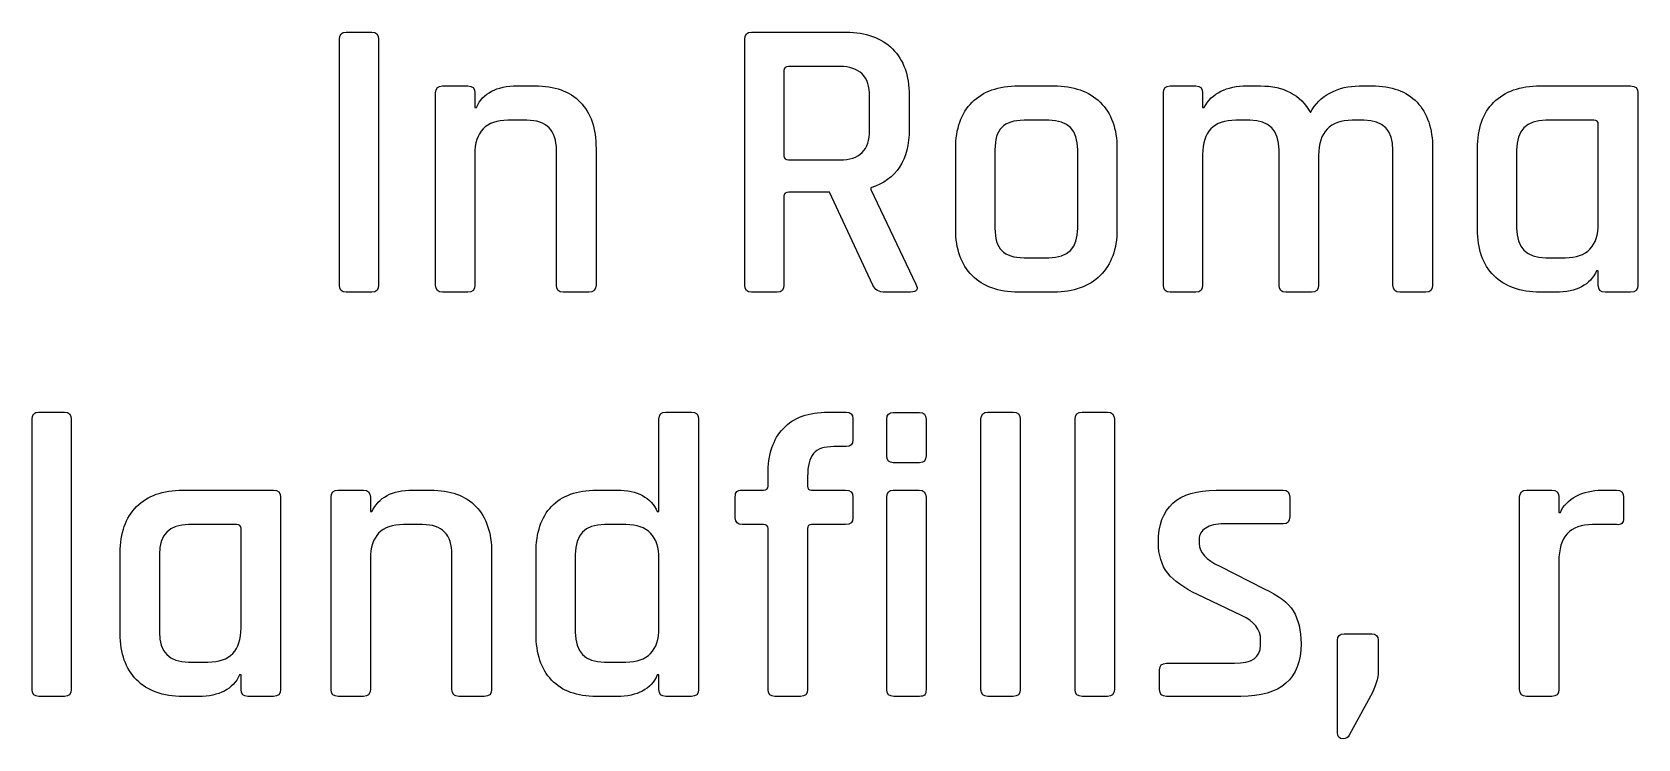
# Model space of a CAD drawing. Extents: x 23 to 195, y 64 to 143.
# Drawn here: x 22.83 to 41.05, y 63.98 to 72 of the extents above; entities that cross this region are included whole.
import ezdxf

# ---------------------------------------------------------------- set-up
doc = ezdxf.new("R2010")
doc.units = 0
doc.layers.add('Layer_1', color=7, linetype='CONTINUOUS')

msp = doc.modelspace()

# ---------------------------------------------------------------- linework, layer by layer
at = {"layer": 'Layer_1', "color": 7}
for points in [[(26.39133, 71.998), (26.680255, 71.998)], [(30.991235, 71.99793), (32.064385, 71.99793)], [(26.313367, 69.127095), (26.313367, 71.920036)], [(26.758219, 71.920036), (26.758219, 69.127095)], [(30.913271, 69.127024), (30.913271, 71.919966)], [(31.358124, 71.562249), (31.358124, 70.59458)], [(31.991007, 71.60811), (31.408571, 71.60811)], [(27.404861, 69.127059), (27.404861, 71.310048)], [(27.482825, 71.388012), (27.77175, 71.388012)], [(27.849714, 71.310048), (27.849714, 71.144948), (27.868058, 71.144948)], [(28.331255, 71.388012), (28.533044, 71.388012)], [(32.33038, 70.883505), (32.33038, 71.268738)], [(32.779818, 71.282496), (32.779818, 70.897263)], [(34.018104, 71.387977), (34.421682, 71.387977)], [(35.664306, 69.127059), (35.664306, 71.310048)], [(35.74227, 71.388012), (36.031195, 71.388012)], [(36.109159, 71.310048), (36.109159, 71.144948), (36.127503, 71.144948)], [(36.613631, 71.388012), (36.764973, 71.388012)], [(37.883984, 71.388012), (38.030739, 71.388012)], [(39.938667, 71.387977), (40.965956, 71.387977)], [(41.048506, 71.310013), (41.048506, 69.127024)], [(28.441322, 70.998193), (28.225775, 70.998193)], [(34.362062, 70.998158), (34.082309, 70.998158)], [(36.645734, 70.998193), (36.48522, 70.998193)], [(37.939017, 70.998193), (37.80602, 70.998193)], [(40.54862, 70.998158), (40.002873, 70.998158)], [(40.599067, 69.828699), (40.599067, 70.952296)], [(27.849714, 70.608373), (27.849714, 69.127059)], [(28.776108, 69.127059), (28.776108, 70.658821)], [(29.225547, 70.677165), (29.225547, 69.127059)], [(31.408571, 70.548719), (31.991007, 70.548719)], [(33.307257, 69.759908), (33.307257, 70.67713)], [(33.752109, 70.663371), (33.752109, 69.773666)], [(34.692262, 69.773666), (34.692262, 70.663371)], [(35.137115, 70.67713), (35.137115, 69.759908)], [(36.109159, 70.608373), (36.109159, 69.127059)], [(36.975934, 69.127059), (36.975934, 70.658821)], [(37.425373, 70.599201), (37.425373, 69.127059)], [(38.269217, 69.127059), (38.269217, 70.658821)], [(38.718656, 70.677165), (38.718656, 69.127059)], [(39.22782, 69.759908), (39.22782, 70.67713)], [(39.672673, 70.658785), (39.672673, 69.778252)], [(32.367068, 69.127024), (31.876355, 70.18183), (31.413157, 70.18183)], [(32.344138, 70.232277), (32.344138, 70.213933), (32.853196, 69.140783)], [(31.358124, 70.135969), (31.358124, 69.127024)], [(34.082309, 69.43888), (34.362062, 69.43888)], [(40.002873, 69.43888), (40.223006, 69.43888)], [(40.599067, 69.127024), (40.599067, 69.292124), (40.580723, 69.292124)], [(26.680255, 69.049131), (26.39133, 69.049131)], [(27.77175, 69.049096), (27.482825, 69.049096)], [(29.142997, 69.049096), (28.854072, 69.049096)], [(31.28016, 69.04906), (30.991235, 69.04906)], [(32.793577, 69.04906), (32.509238, 69.04906)], [(34.421682, 69.04906), (34.018104, 69.04906)], [(36.031195, 69.049096), (35.74227, 69.049096)], [(37.342823, 69.049096), (37.053898, 69.049096)], [(38.640692, 69.049096), (38.347181, 69.049096)], [(40.117526, 69.04906), (39.938667, 69.04906)], [(40.965956, 69.04906), (40.677031, 69.04906)], [(22.825841, 64.540948), (22.825841, 67.609057)], [(22.903805, 67.687021), (23.19273, 67.687021)], [(23.270693, 67.609057), (23.270693, 64.540948)], [(29.920555, 66.558802), (29.938899, 66.558802), (29.938899, 67.609021)], [(30.016863, 67.686985), (30.310374, 67.686985)], [(30.388338, 67.609021), (30.388338, 64.540913)], [(31.860338, 67.68695), (32.062127, 67.68695)], [(32.140091, 67.613572), (32.140091, 67.375094)], [(32.525325, 67.191791), (32.525325, 67.609127)], [(32.598702, 67.682505), (32.8968, 67.682505)], [(32.970177, 67.609127), (32.970177, 67.191791)], [(33.593818, 64.540948), (33.593818, 67.609057)], [(33.671782, 67.687021), (33.960707, 67.687021)], [(34.038671, 67.609057), (34.038671, 64.540948)], [(34.662311, 64.540948), (34.662311, 67.609057)], [(34.740275, 67.687021), (35.0292, 67.687021)], [(35.107164, 67.609057), (35.107164, 64.540948)], [(32.062127, 67.297131), (31.924544, 67.297131)], [(32.8968, 67.113827), (32.598702, 67.113827)], [(31.177008, 66.847692), (31.177008, 66.980689)], [(31.626447, 66.957758), (31.626447, 66.847692)], [(24.536495, 66.801866), (25.563784, 66.801866)], [(25.646334, 66.723902), (25.646334, 64.540913)], [(26.219422, 64.540948), (26.219422, 66.723937)], [(26.297386, 66.801901), (26.586311, 66.801901)], [(26.664275, 66.723937), (26.664275, 66.558837), (26.682619, 66.558837)], [(27.145816, 66.801901), (27.347605, 66.801901)], [(29.228052, 66.801866), (29.461943, 66.801866)], [(30.805533, 66.489975), (30.805533, 66.728453)], [(30.883497, 66.801831), (31.126561, 66.801831)], [(31.672308, 66.801831), (32.057541, 66.801831)], [(32.140091, 66.728453), (32.140091, 66.489975)], [(32.525325, 64.541019), (32.525325, 66.724008)], [(32.598702, 66.801972), (32.892213, 66.801972)], [(32.970177, 66.724008), (32.970177, 64.541019)], [(36.262864, 66.801901), (37.024158, 66.801901)], [(37.097536, 66.723937), (37.097536, 66.499218)], [(39.706787, 64.540948), (39.706787, 66.723937)], [(39.78475, 66.801901), (40.073675, 66.801901)], [(40.151639, 66.723937), (40.151639, 66.549665), (40.169984, 66.549665)], [(40.637767, 66.801901), (40.807453, 66.801901)], [(40.885417, 66.723937), (40.885417, 66.485459)], [(25.146448, 66.412046), (24.600701, 66.412046)], [(25.196895, 65.242588), (25.196895, 66.366185)], [(27.255883, 66.412082), (27.040336, 66.412082)], [(29.562838, 66.412046), (29.319774, 66.412046)], [(31.126561, 66.412011), (30.883497, 66.412011)], [(31.177008, 64.540878), (31.177008, 66.36615)], [(31.626447, 66.36615), (31.626447, 64.540878)], [(32.057541, 66.412011), (31.672308, 66.412011)], [(37.024158, 66.421254), (36.354586, 66.421254)], [(40.807453, 66.412082), (40.532287, 66.412082)], [(36.070247, 66.246982), (36.070247, 66.196534)], [(23.825648, 65.173796), (23.825648, 66.091019)], [(24.270501, 66.072674), (24.270501, 65.192141)], [(26.664275, 66.022262), (26.664275, 64.540948)], [(27.590669, 64.540948), (27.590669, 66.072709)], [(28.040108, 66.091054), (28.040108, 64.540948)], [(28.544721, 65.173796), (28.544721, 66.091019)], [(28.989574, 66.072674), (28.989574, 65.192141)], [(29.938899, 65.242588), (29.938899, 66.022227)], [(40.151639, 65.994746), (40.151639, 64.540948)], [(36.304139, 65.939712), (36.808611, 65.68289)], [(36.551789, 65.380207), (36.051903, 65.618684)], [(36.767336, 65.045421), (36.767336, 65.100454)], [(37.638697, 64.054856), (37.638697, 65.100489)], [(37.716661, 65.173867), (38.028517, 65.173867)], [(38.101895, 65.100489), (38.101895, 64.742773)], [(24.600701, 64.852769), (24.820834, 64.852769)], [(25.196895, 64.540913), (25.196895, 64.706013), (25.178551, 64.706013)], [(29.319774, 64.852769), (29.562838, 64.852769)], [(29.938899, 64.540913), (29.938899, 64.706013), (29.920555, 64.706013)], [(35.620808, 64.540948), (35.620808, 64.765668)], [(35.698772, 64.839046), (36.469239, 64.839046)], [(23.19273, 64.462984), (22.903805, 64.462984)], [(24.715354, 64.462949), (24.536495, 64.462949)], [(25.563784, 64.462949), (25.274859, 64.462949)], [(26.586311, 64.462984), (26.297386, 64.462984)], [(27.957558, 64.462984), (27.668633, 64.462984)], [(29.461943, 64.462949), (29.228052, 64.462949)], [(30.310374, 64.462949), (30.016863, 64.462949)], [(31.543897, 64.462914), (31.254972, 64.462914)], [(32.8968, 64.463055), (32.603288, 64.463055)], [(33.960707, 64.462984), (33.671782, 64.462984)], [(35.0292, 64.462984), (34.740275, 64.462984)], [(36.542617, 64.462984), (35.698772, 64.462984)], [(38.014758, 64.467606), (37.771695, 64.022753)], [(40.073675, 64.462984), (39.78475, 64.462984)]]:
    msp.add_lwpolyline(points, dxfattribs=at)
for points in [[(26.313367, 71.920036), (26.313367, 71.971895), (26.339472, 71.998), (26.39133, 71.998)], [(26.680255, 71.998), (26.732114, 71.998), (26.758219, 71.971895), (26.758219, 71.920036)], [(30.913271, 71.919966), (30.913271, 71.971824), (30.939024, 71.99793), (30.991235, 71.99793)], [(32.064385, 71.99793), (32.287693, 71.99793), (32.462671, 71.93443), (32.589671, 71.80743)], [(32.589671, 71.80743), (32.716318, 71.680783), (32.779818, 71.505452), (32.779818, 71.282496)], [(31.408571, 71.60811), (31.374705, 71.60811), (31.358124, 71.592588), (31.358124, 71.562249)], [(32.33038, 71.268738), (32.33038, 71.494869), (32.217138, 71.60811), (31.991007, 71.60811)], [(27.404861, 71.310048), (27.404861, 71.361907), (27.430967, 71.388012), (27.482825, 71.388012)], [(27.77175, 71.388012), (27.823608, 71.388012), (27.849714, 71.361907), (27.849714, 71.310048)], [(27.868058, 71.144948), (27.941436, 71.306873), (28.0956, 71.388012), (28.331255, 71.388012)], [(28.533044, 71.388012), (28.756353, 71.388012), (28.92745, 71.326982), (29.046689, 71.204568)], [(33.492818, 71.202416), (33.616643, 71.326241), (33.79162, 71.387977), (34.018104, 71.387977)], [(34.421682, 71.387977), (34.644637, 71.387977), (34.819615, 71.326241), (34.946615, 71.202416)], [(35.664306, 71.310048), (35.664306, 71.361907), (35.690412, 71.388012), (35.74227, 71.388012)], [(36.031195, 71.388012), (36.083053, 71.388012), (36.109159, 71.361907), (36.109159, 71.310048)], [(36.127503, 71.144948), (36.21605, 71.306873), (36.378328, 71.388012), (36.613631, 71.388012)], [(36.764973, 71.388012), (37.030967, 71.388012), (37.220762, 71.287118), (37.33365, 71.085329)], [(37.33365, 71.085329), (37.382687, 71.183048), (37.457475, 71.25819), (37.55837, 71.310048)], [(37.55837, 71.310048), (37.659264, 71.361907), (37.76792, 71.388012), (37.883984, 71.388012)], [(38.030739, 71.388012), (38.254048, 71.388012), (38.424439, 71.326276), (38.542267, 71.202451)], [(39.413381, 71.202416), (39.537206, 71.326241), (39.712184, 71.387977), (39.938667, 71.387977)], [(40.965956, 71.387977), (41.02099, 71.387977), (41.048506, 71.361871), (41.048506, 71.310013)], [(29.046689, 71.204568), (29.165928, 71.082154), (29.225547, 70.906471), (29.225547, 70.677165)], [(33.307257, 70.67713), (33.307257, 70.90326), (33.368993, 71.078238), (33.492818, 71.202416)], [(34.946615, 71.202416), (35.073615, 71.078238), (35.137115, 70.90326), (35.137115, 70.67713)], [(38.542267, 71.202451), (38.659742, 71.078273), (38.718656, 70.903296), (38.718656, 70.677165)], [(39.22782, 70.67713), (39.22782, 70.90326), (39.289556, 71.078238), (39.413381, 71.202416)], [(28.225775, 70.998193), (27.97495, 70.998193), (27.849714, 70.868371), (27.849714, 70.608373)], [(28.776108, 70.658821), (28.776108, 70.884951), (28.66463, 70.998193), (28.441322, 70.998193)], [(32.779818, 70.897263), (32.779818, 70.545544), (32.634474, 70.323999), (32.344138, 70.232277)], [(33.830073, 70.917724), (33.777862, 70.864455), (33.752109, 70.779435), (33.752109, 70.663371)], [(34.082309, 70.998158), (33.965893, 70.998158), (33.881932, 70.971346), (33.830073, 70.917724)], [(34.692262, 70.663371), (34.692262, 70.88668), (34.582195, 70.998158), (34.362062, 70.998158)], [(36.48522, 70.998193), (36.234395, 70.998193), (36.109159, 70.868371), (36.109159, 70.608373)], [(36.975934, 70.658821), (36.975934, 70.884951), (36.865867, 70.998193), (36.645734, 70.998193)], [(37.80602, 70.998193), (37.552373, 70.998193), (37.425373, 70.865196), (37.425373, 70.599201)], [(38.269217, 70.658821), (38.269217, 70.884951), (38.15915, 70.998193), (37.939017, 70.998193)], [(40.002873, 70.998158), (39.78274, 70.998158), (39.672673, 70.884916), (39.672673, 70.658785)], [(40.599067, 70.952296), (40.599067, 70.982635), (40.582134, 70.998158), (40.54862, 70.998158)], [(31.991007, 70.548719), (32.217138, 70.548719), (32.33038, 70.660196), (32.33038, 70.883505)], [(31.358124, 70.59458), (31.358124, 70.563888), (31.374705, 70.548719), (31.408571, 70.548719)], [(31.413157, 70.18183), (31.376468, 70.18183), (31.358124, 70.16666), (31.358124, 70.135969)], [(40.223006, 69.43888), (40.473831, 69.43888), (40.599067, 69.568702), (40.599067, 69.828699)], [(33.492818, 69.237091), (33.368993, 69.362327), (33.307257, 69.536599), (33.307257, 69.759908)], [(33.752109, 69.773666), (33.752109, 69.657602), (33.777862, 69.572583), (33.830073, 69.519313)], [(34.362062, 69.43888), (34.582195, 69.43888), (34.692262, 69.550358), (34.692262, 69.773666)], [(35.137115, 69.759908), (35.137115, 69.536599), (35.073615, 69.362327), (34.946615, 69.237091)], [(39.413381, 69.237091), (39.289556, 69.362327), (39.22782, 69.536599), (39.22782, 69.759908)], [(39.672673, 69.778252), (39.672673, 69.551769), (39.78274, 69.43888), (40.002873, 69.43888)], [(33.830073, 69.519313), (33.881932, 69.465691), (33.965893, 69.43888), (34.082309, 69.43888)], [(40.580723, 69.292124), (40.507345, 69.130199), (40.352828, 69.04906), (40.117526, 69.04906)], [(26.39133, 69.049131), (26.339472, 69.049131), (26.313367, 69.075236), (26.313367, 69.127095)], [(26.758219, 69.127095), (26.758219, 69.075236), (26.732114, 69.049131), (26.680255, 69.049131)], [(27.482825, 69.049096), (27.430967, 69.049096), (27.404861, 69.075201), (27.404861, 69.127059)], [(27.849714, 69.127059), (27.849714, 69.075201), (27.823608, 69.049096), (27.77175, 69.049096)], [(28.854072, 69.049096), (28.801861, 69.049096), (28.776108, 69.075201), (28.776108, 69.127059)], [(29.225547, 69.127059), (29.225547, 69.075201), (29.19803, 69.049096), (29.142997, 69.049096)], [(30.991235, 69.04906), (30.939024, 69.04906), (30.913271, 69.075166), (30.913271, 69.127024)], [(31.358124, 69.127024), (31.358124, 69.075166), (31.332018, 69.04906), (31.28016, 69.04906)], [(32.509238, 69.04906), (32.43586, 69.04906), (32.388235, 69.075166), (32.367068, 69.127024)], [(32.853196, 69.140783), (32.88671, 69.079399), (32.866955, 69.04906), (32.793577, 69.04906)], [(34.018104, 69.04906), (33.79162, 69.04906), (33.616643, 69.111855), (33.492818, 69.237091)], [(34.946615, 69.237091), (34.819615, 69.111855), (34.644637, 69.04906), (34.421682, 69.04906)], [(35.74227, 69.049096), (35.690412, 69.049096), (35.664306, 69.075201), (35.664306, 69.127059)], [(36.109159, 69.127059), (36.109159, 69.075201), (36.083053, 69.049096), (36.031195, 69.049096)], [(37.053898, 69.049096), (37.001687, 69.049096), (36.975934, 69.075201), (36.975934, 69.127059)], [(37.425373, 69.127059), (37.425373, 69.075201), (37.397856, 69.049096), (37.342823, 69.049096)], [(38.347181, 69.049096), (38.29497, 69.049096), (38.269217, 69.075201), (38.269217, 69.127059)], [(38.718656, 69.127059), (38.718656, 69.075201), (38.69255, 69.049096), (38.640692, 69.049096)], [(39.938667, 69.04906), (39.712184, 69.04906), (39.537206, 69.111855), (39.413381, 69.237091)], [(40.677031, 69.04906), (40.62482, 69.04906), (40.599067, 69.075166), (40.599067, 69.127024)], [(41.048506, 69.127024), (41.048506, 69.075166), (41.02099, 69.04906), (40.965956, 69.04906)], [(22.825841, 67.609057), (22.825841, 67.660915), (22.851946, 67.687021), (22.903805, 67.687021)], [(23.19273, 67.687021), (23.244588, 67.687021), (23.270693, 67.660915), (23.270693, 67.609057)], [(29.938899, 67.609021), (29.938899, 67.66088), (29.964652, 67.686985), (30.016863, 67.686985)], [(30.310374, 67.686985), (30.362232, 67.686985), (30.388338, 67.66088), (30.388338, 67.609021)], [(31.35128, 67.503506), (31.467344, 67.625567), (31.63703, 67.68695), (31.860338, 67.68695)], [(32.062127, 67.68695), (32.113986, 67.68695), (32.140091, 67.662256), (32.140091, 67.613572)], [(32.525325, 67.609127), (32.525325, 67.657811), (32.549666, 67.682505), (32.598702, 67.682505)], [(32.8968, 67.682505), (32.945836, 67.682505), (32.970177, 67.657811), (32.970177, 67.609127)], [(33.593818, 67.609057), (33.593818, 67.660915), (33.619923, 67.687021), (33.671782, 67.687021)], [(33.960707, 67.687021), (34.012565, 67.687021), (34.038671, 67.660915), (34.038671, 67.609057)], [(34.662311, 67.609057), (34.662311, 67.660915), (34.688417, 67.687021), (34.740275, 67.687021)], [(35.0292, 67.687021), (35.081058, 67.687021), (35.107164, 67.660915), (35.107164, 67.609057)], [(31.177008, 66.980689), (31.177008, 67.206819), (31.235216, 67.381444), (31.35128, 67.503506)], [(31.924544, 67.297131), (31.814477, 67.297131), (31.737219, 67.270319), (31.693122, 67.21705)], [(32.140091, 67.375094), (32.140091, 67.323236), (32.113986, 67.297131), (32.062127, 67.297131)], [(31.693122, 67.21705), (31.648672, 67.163428), (31.626447, 67.076997), (31.626447, 66.957758)], [(32.598702, 67.113827), (32.549666, 67.113827), (32.525325, 67.13958), (32.525325, 67.191791)], [(32.970177, 67.191791), (32.970177, 67.13958), (32.945836, 67.113827), (32.8968, 67.113827)], [(24.011209, 66.616305), (24.135034, 66.74013), (24.310012, 66.801866), (24.536495, 66.801866)], [(25.563784, 66.801866), (25.618818, 66.801866), (25.646334, 66.77576), (25.646334, 66.723902)], [(26.219422, 66.723937), (26.219422, 66.775796), (26.245527, 66.801901), (26.297386, 66.801901)], [(26.586311, 66.801901), (26.638169, 66.801901), (26.664275, 66.775796), (26.664275, 66.723937)], [(26.682619, 66.558837), (26.755997, 66.720762), (26.910161, 66.801901), (27.145816, 66.801901)], [(27.347605, 66.801901), (27.570913, 66.801901), (27.742011, 66.740871), (27.86125, 66.618457)], [(28.72111, 66.618421), (28.838938, 66.740835), (29.007918, 66.801866), (29.228052, 66.801866)], [(29.461943, 66.801866), (29.697246, 66.801866), (29.850352, 66.720727), (29.920555, 66.558802)], [(30.805533, 66.728453), (30.805533, 66.755969), (30.810825, 66.775019), (30.821761, 66.785956)], [(30.821761, 66.785956), (30.832344, 66.796539), (30.852805, 66.801831), (30.883497, 66.801831)], [(31.126561, 66.801831), (31.160075, 66.801831), (31.177008, 66.817), (31.177008, 66.847692)], [(31.626447, 66.847692), (31.626447, 66.817), (31.641969, 66.801831), (31.672308, 66.801831)], [(32.057541, 66.801831), (32.112575, 66.801831), (32.140091, 66.777489), (32.140091, 66.728453)], [(32.525325, 66.724008), (32.525325, 66.775866), (32.549666, 66.801972), (32.598702, 66.801972)], [(32.892213, 66.801972), (32.944072, 66.801972), (32.970177, 66.775866), (32.970177, 66.724008)], [(35.60705, 66.210293), (35.60705, 66.604698), (35.82542, 66.801901), (36.262864, 66.801901)], [(37.024158, 66.801901), (37.072842, 66.801901), (37.097536, 66.775796), (37.097536, 66.723937)], [(39.706787, 66.723937), (39.706787, 66.775796), (39.732892, 66.801901), (39.78475, 66.801901)], [(40.073675, 66.801901), (40.125534, 66.801901), (40.151639, 66.775796), (40.151639, 66.723937)], [(40.169984, 66.549665), (40.200675, 66.625865), (40.259589, 66.687248), (40.346373, 66.733109)], [(40.346373, 66.733109), (40.433862, 66.778971), (40.530523, 66.801901), (40.637767, 66.801901)], [(40.807453, 66.801901), (40.859664, 66.801901), (40.885417, 66.775796), (40.885417, 66.723937)], [(23.825648, 66.091019), (23.825648, 66.317149), (23.887384, 66.492127), (24.011209, 66.616305)], [(27.86125, 66.618457), (27.980488, 66.496043), (28.040108, 66.320359), (28.040108, 66.091054)], [(28.544721, 66.091019), (28.544721, 66.320324), (28.603635, 66.496008), (28.72111, 66.618421)], [(24.600701, 66.412046), (24.380568, 66.412046), (24.270501, 66.298805), (24.270501, 66.072674)], [(25.196895, 66.366185), (25.196895, 66.396524), (25.179962, 66.412046), (25.146448, 66.412046)], [(27.040336, 66.412082), (26.789511, 66.412082), (26.664275, 66.282259), (26.664275, 66.022262)], [(27.590669, 66.072709), (27.590669, 66.29884), (27.479191, 66.412082), (27.255883, 66.412082)], [(29.319774, 66.412046), (29.099641, 66.412046), (28.989574, 66.298805), (28.989574, 66.072674)], [(29.938899, 66.022227), (29.938899, 66.282224), (29.813663, 66.412046), (29.562838, 66.412046)], [(30.883497, 66.412011), (30.831638, 66.412011), (30.805533, 66.438117), (30.805533, 66.489975)], [(31.177008, 66.36615), (31.177008, 66.396842), (31.160075, 66.412011), (31.126561, 66.412011)], [(31.672308, 66.412011), (31.641969, 66.412011), (31.626447, 66.396842), (31.626447, 66.36615)], [(32.140091, 66.489975), (32.140091, 66.438117), (32.112575, 66.412011), (32.057541, 66.412011)], [(36.143625, 66.373276), (36.094589, 66.341173), (36.070247, 66.29884), (36.070247, 66.246982)], [(36.354586, 66.421254), (36.262864, 66.421254), (36.192308, 66.405026), (36.143625, 66.373276)], [(37.097536, 66.499218), (37.097536, 66.447359), (37.072842, 66.421254), (37.024158, 66.421254)], [(40.532287, 66.412082), (40.278639, 66.412082), (40.151639, 66.272734), (40.151639, 65.994746)], [(40.885417, 66.485459), (40.885417, 66.427251), (40.859664, 66.402909), (40.807453, 66.412082)], [(35.712531, 65.861748), (35.641975, 65.950296), (35.60705, 66.066359), (35.60705, 66.210293)], [(36.070247, 66.196534), (36.070247, 66.098815), (36.148211, 66.01309), (36.304139, 65.939712)], [(36.051903, 65.618684), (35.895975, 65.692062), (35.782733, 65.772848), (35.712531, 65.861748)], [(36.808611, 65.68289), (36.967714, 65.612334), (37.077075, 65.529079), (37.136695, 65.433123)], [(37.136695, 65.433123), (37.196314, 65.336815), (37.225947, 65.211932), (37.225947, 65.059179)], [(24.820834, 64.852769), (25.071659, 64.852769), (25.196895, 64.982591), (25.196895, 65.242588)], [(29.562838, 64.852769), (29.813663, 64.852769), (29.938899, 64.982591), (29.938899, 65.242588)], [(36.767336, 65.100454), (36.767336, 65.222515), (36.69537, 65.316001), (36.551789, 65.380207)], [(24.011209, 64.65098), (23.887384, 64.776216), (23.825648, 64.950488), (23.825648, 65.173796)], [(24.270501, 65.192141), (24.270501, 64.965658), (24.380568, 64.852769), (24.600701, 64.852769)], [(28.72111, 64.64851), (28.603635, 64.772335), (28.544721, 64.947666), (28.544721, 65.173796)], [(28.989574, 65.192141), (28.989574, 64.965658), (29.099641, 64.852769), (29.319774, 64.852769)], [(37.225947, 65.059179), (37.225947, 64.661598), (36.998053, 64.462984), (36.542617, 64.462984)], [(37.638697, 65.100489), (37.638697, 65.149173), (37.66445, 65.173867), (37.716661, 65.173867)], [(38.028517, 65.173867), (38.0772, 65.173867), (38.101895, 65.149173), (38.101895, 65.100489)], [(36.469239, 64.839046), (36.667853, 64.839046), (36.767336, 64.907837), (36.767336, 65.045421)], [(25.178551, 64.706013), (25.105173, 64.544088), (24.950657, 64.462949), (24.715354, 64.462949)], [(29.920555, 64.706013), (29.850352, 64.544088), (29.697246, 64.462949), (29.461943, 64.462949)], [(35.620808, 64.765668), (35.620808, 64.814704), (35.646561, 64.839046), (35.698772, 64.839046)], [(38.101895, 64.742773), (38.101895, 64.669395), (38.072614, 64.577673), (38.014758, 64.467606)], [(22.903805, 64.462984), (22.851946, 64.462984), (22.825841, 64.48909), (22.825841, 64.540948)], [(23.270693, 64.540948), (23.270693, 64.48909), (23.244588, 64.462984), (23.19273, 64.462984)], [(24.536495, 64.462949), (24.310012, 64.462949), (24.135034, 64.525744), (24.011209, 64.65098)], [(25.274859, 64.462949), (25.222648, 64.462949), (25.196895, 64.489055), (25.196895, 64.540913)], [(25.646334, 64.540913), (25.646334, 64.489055), (25.618818, 64.462949), (25.563784, 64.462949)], [(26.297386, 64.462984), (26.245527, 64.462984), (26.219422, 64.48909), (26.219422, 64.540948)], [(26.664275, 64.540948), (26.664275, 64.48909), (26.638169, 64.462984), (26.586311, 64.462984)], [(27.668633, 64.462984), (27.616422, 64.462984), (27.590669, 64.48909), (27.590669, 64.540948)], [(28.040108, 64.540948), (28.040108, 64.48909), (28.012591, 64.462984), (27.957558, 64.462984)], [(29.228052, 64.462949), (29.007918, 64.462949), (28.838938, 64.524685), (28.72111, 64.64851)], [(30.016863, 64.462949), (29.964652, 64.462949), (29.938899, 64.489055), (29.938899, 64.540913)], [(30.388338, 64.540913), (30.388338, 64.489055), (30.362232, 64.462949), (30.310374, 64.462949)], [(31.254972, 64.462914), (31.203113, 64.462914), (31.177008, 64.489019), (31.177008, 64.540878)], [(31.626447, 64.540878), (31.626447, 64.489019), (31.59893, 64.462914), (31.543897, 64.462914)], [(32.603288, 64.463055), (32.55143, 64.463055), (32.525325, 64.489161), (32.525325, 64.541019)], [(32.970177, 64.541019), (32.970177, 64.510327), (32.964886, 64.489513), (32.954302, 64.47893)], [(33.671782, 64.462984), (33.619923, 64.462984), (33.593818, 64.48909), (33.593818, 64.540948)], [(34.038671, 64.540948), (34.038671, 64.48909), (34.012565, 64.462984), (33.960707, 64.462984)], [(34.740275, 64.462984), (34.688417, 64.462984), (34.662311, 64.48909), (34.662311, 64.540948)], [(35.107164, 64.540948), (35.107164, 64.48909), (35.081058, 64.462984), (35.0292, 64.462984)], [(35.698772, 64.462984), (35.646561, 64.462984), (35.620808, 64.48909), (35.620808, 64.540948)], [(39.78475, 64.462984), (39.732892, 64.462984), (39.706787, 64.48909), (39.706787, 64.540948)], [(40.151639, 64.540948), (40.151639, 64.48909), (40.125534, 64.462984), (40.073675, 64.462984)], [(32.954302, 64.47893), (32.943366, 64.468347), (32.924316, 64.463055), (32.8968, 64.463055)], [(37.702903, 63.981478), (37.660217, 63.981478), (37.638697, 64.00582), (37.638697, 64.054856)], [(37.771695, 64.022753), (37.759347, 63.995236), (37.736417, 63.981478), (37.702903, 63.981478)]]:
    msp.add_open_spline(points, degree=3, dxfattribs=at)

doc.saveas('drawing.dxf')
